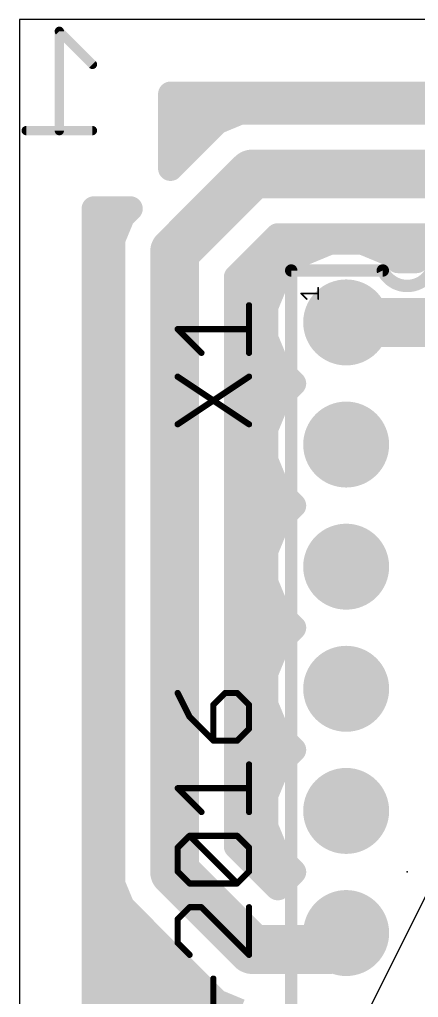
# Model space of a CAD drawing. Extents: x 1.3 to 20.6, y -1.9 to 24.1.
# Drawn here: x 1.27 to 7.8, y 8.11 to 24.12 of the extents above; entities that cross this region are included whole.
import ezdxf

# ---------------------------------------------------------------- set-up
doc = ezdxf.new("R2010")
doc.units = 0
for name, color, linetype in [('16', 175, 'CONTINUOUS'), ('17', 82, 'CONTINUOUS'), ('19', 53, 'CONTINUOUS'), ('20', 7, 'CONTINUOUS'), ('21', 253, 'CONTINUOUS'), ('23', 7, 'CONTINUOUS'), ('25', 253, 'CONTINUOUS'), ('27', 253, 'CONTINUOUS'), ('51', 253, 'CONTINUOUS')]:
    doc.layers.add(name, color=color, linetype=linetype)

# ---------------------------------------------------------------- blocks, each defined once
blk = doc.blocks.new('RECT')
blk.add_solid([(-0.5, -0.5), (0.5, -0.5), (-0.5, 0.5), (0.5, 0.5)])
blk = doc.blocks.new('ROUNDP')
at = {"const_width": 0.5}
blk.add_lwpolyline([(0, -0.25, 1), (0, 0.25, 1), (0, -0.25)], format="xyb", dxfattribs=at)

msp = doc.modelspace()

# ---------------------------------------------------------------- linework, layer by layer
at = {"layer": '16'}
for points, const_width in [([(1.9484, 23.9551, 1), (1.8945, 23.9012)], 0.0762), ([(1.9596, 23.9282, 1), (1.8834, 23.9282)], 0.0762), ([(2.4369, 23.3589, 1), (2.4907, 23.4128)], 0.0762), ([(3.8439, 22.9008, 1), (3.6407, 22.9008)], 0.2032), ([(3.7423, 23.0024, 1), (3.7423, 22.7992)], 0.2032), ([(3.7423, 22.86, 1), (3.7423, 22.6568)], 0.2032), ([(4.8792, 22.7012, 1), (4.8792, 22.498)], 0.2032), ([(4.918, 22.5058, 1), (4.8403, 22.6935)], 0.2032), ([(4.4692, 22.5398, 1), (4.547, 22.3521)], 0.2032), ([(4.5799, 22.3741, 1), (4.4362, 22.5178)], 0.2032), ([(3.7423, 22.4536, 1), (3.7423, 22.2504)], 0.2032), ([(4.4141, 22.2504, 1), (4.4141, 22.4536)], 0.2032), ([(1.3791, 22.3393, 1), (1.3791, 22.2631)], 0.0762), ([(1.8834, 22.3012, 1), (1.9596, 22.3012)], 0.0762), ([(2.4638, 22.2631, 1), (2.4638, 22.3393)], 0.0762), ([(3.7423, 22.0472, 1), (3.7423, 21.844)], 0.2032), ([(4.0077, 21.844, 1), (4.0077, 22.0472)], 0.2032), ([(5.08, 21.79, 1), (5.08, 21.39)], 0.4001), ([(5.2214, 21.4486, 1), (4.9386, 21.7314)], 0.4001), ([(3.6704, 21.752, 1), (3.8141, 21.6083)], 0.2032), ([(3.6407, 21.6801, 1), (3.8439, 21.6801)], 0.2032), ([(2.5908, 21.0227, 1), (2.3876, 21.0227)], 0.2032), ([(2.4892, 21.1243, 1), (2.4892, 20.9211)], 0.2032), ([(3.1567, 20.9509, 1), (3.013, 21.0946)], 0.2032), ([(3.0849, 20.9211, 1), (3.0849, 21.1243)], 0.2032), ([(2.8822, 20.9638, 1), (3.0259, 20.8201)], 0.2032), ([(3.0479, 20.853, 1), (2.8602, 20.9308)], 0.2032), ([(2.4892, 20.828, 1), (2.4892, 20.6248)], 0.2032), ([(2.8855, 20.6248, 1), (2.8855, 20.828)], 0.2032), ([(2.902, 20.5208, 1), (2.6988, 20.5208)], 0.2032), ([(2.7065, 20.5597, 1), (2.8942, 20.482)], 0.2032), ([(4.01, 20.32, 1), (3.61, 20.32)], 0.4001), ([(3.6686, 20.4614, 1), (3.9514, 20.1786)], 0.4001), ([(5.4982, 20.682, 1), (5.4982, 20.4787)], 0.2032), ([(5.5701, 20.5085, 1), (5.4264, 20.6522)], 0.2032), ([(6.3587, 20.5752, 1), (6.3587, 20.372)], 0.2032), ([(6.3976, 20.3797, 1), (6.3198, 20.5675)], 0.2032), ([(6.9202, 20.5675, 1), (6.8424, 20.3797)], 0.2032), ([(6.8813, 20.372, 1), (6.8813, 20.5752)], 0.2032), ([(2.4892, 20.4216, 1), (2.4892, 20.2184)], 0.2032), ([(2.8004, 20.2184, 1), (2.8004, 20.4216)], 0.2032), ([(5.2379, 20.4216, 1), (5.2379, 20.2184)], 0.2032), ([(5.9879, 20.2184, 1), (5.9879, 20.4216)], 0.2032), ([(7.2521, 20.4216, 1), (7.2521, 20.2184)], 0.2032), ([(5.837, 20.3675, 1), (5.9148, 20.1797)], 0.2032), ([(5.9477, 20.2018, 1), (5.8041, 20.3455)], 0.2032), ([(7.4359, 20.3455, 1), (7.2923, 20.2018)], 0.2032), ([(7.3252, 20.1797, 1), (7.403, 20.3675)], 0.2032), ([(7.4681, 20.2712, 1), (7.4681, 20.068)], 0.2032), ([(7.3962, 20.0978, 1), (7.5399, 20.2415)], 0.2032), ([(7.7001, 20.2415, 1), (7.8438, 20.0978)], 0.2032), ([(7.7719, 20.068, 1), (7.7719, 20.2712)], 0.2032), ([(7.837, 20.3675, 1), (7.9148, 20.1797)], 0.2032), ([(7.9477, 20.2018, 1), (7.8041, 20.3455)], 0.2032), ([(2.4892, 20.0152, 1), (2.4892, 19.812)], 0.2032), ([(2.8004, 19.812, 1), (2.8004, 20.0152)], 0.2032), ([(4.9212, 19.9018, 1), (4.718, 19.9018)], 0.2032), ([(4.7478, 19.9736, 1), (4.8915, 19.8299)], 0.2032), ([(4.8315, 20.0152, 1), (4.8315, 19.812)], 0.2032), ([(5.4345, 19.9759, 1), (5.5782, 19.8323)], 0.2032), ([(5.6003, 19.8652, 1), (5.4125, 19.943)], 0.2032), ([(5.5159, 19.812, 1), (5.5159, 20.0152)], 0.2032), ([(2.4892, 19.6088, 1), (2.4892, 19.4056)], 0.2032), ([(2.8004, 19.4056, 1), (2.8004, 19.6088)], 0.2032), ([(4.8196, 19.6088, 1), (4.8196, 19.4056)], 0.2032), ([(5.342, 19.4056, 1), (5.342, 19.6088)], 0.2032), ([(5.408, 19.4213, 1), (5.2048, 19.4213)], 0.2032), ([(5.2125, 19.4602, 1), (5.4003, 19.3824)], 0.2032), ([(6.62, 19.36, 1), (6.62, 18.96)], 0.4001), ([(2.4892, 19.2024, 1), (2.4892, 18.9992)], 0.2032), ([(2.8004, 18.9992, 1), (2.8004, 19.2024)], 0.2032), ([(4.8196, 19.2024, 1), (4.8196, 18.9992)], 0.2032), ([(5.3064, 18.9992, 1), (5.3064, 19.2024)], 0.2032), ([(5.4003, 18.9376, 1), (5.2125, 18.8598)], 0.2032), ([(2.4892, 18.796, 1), (2.4892, 18.5928)], 0.2032), ([(2.8004, 18.5928, 1), (2.8004, 18.796)], 0.2032), ([(4.8196, 18.796, 1), (4.8196, 18.5928)], 0.2032), ([(5.2048, 18.8987, 1), (5.408, 18.8987)], 0.2032), ([(5.391, 18.5928, 1), (5.391, 18.796)], 0.2032), ([(5.5782, 18.4877, 1), (5.4345, 18.3441)], 0.2032), ([(2.4892, 18.3896, 1), (2.4892, 18.1864)], 0.2032), ([(2.8004, 18.1864, 1), (2.8004, 18.3896)], 0.2032), ([(4.8196, 18.3896, 1), (4.8196, 18.1864)], 0.2032), ([(5.4125, 18.377, 1), (5.6003, 18.4548)], 0.2032), ([(5.6343, 18.1864, 1), (5.6343, 18.3896)], 0.2032), ([(5.8341, 18.0882, 1), (5.6904, 18.2318)], 0.2032), ([(5.6904, 18.0882, 1), (5.8341, 18.2318)], 0.2032), ([(5.6003, 17.8652, 1), (5.4125, 17.943)], 0.2032), ([(2.4892, 17.9832, 1), (2.4892, 17.78)], 0.2032), ([(2.8004, 17.78, 1), (2.8004, 17.9832)], 0.2032), ([(4.8196, 17.9832, 1), (4.8196, 17.78)], 0.2032), ([(5.4345, 17.9759, 1), (5.5782, 17.8323)], 0.2032), ([(5.4971, 17.78, 1), (5.4971, 17.9832)], 0.2032), ([(2.4892, 17.5768, 1), (2.4892, 17.3736)], 0.2032), ([(2.8004, 17.3736, 1), (2.8004, 17.5768)], 0.2032), ([(4.8196, 17.5768, 1), (4.8196, 17.3736)], 0.2032), ([(5.408, 17.4213, 1), (5.2048, 17.4213)], 0.2032), ([(5.3287, 17.3736, 1), (5.3287, 17.5768)], 0.2032), ([(5.2125, 17.4602, 1), (5.4003, 17.3824)], 0.2032), ([(2.4892, 17.1704, 1), (2.4892, 16.9672)], 0.2032), ([(2.8004, 16.9672, 1), (2.8004, 17.1704)], 0.2032), ([(4.8196, 17.1704, 1), (4.8196, 16.9672)], 0.2032), ([(5.3064, 16.9672, 1), (5.3064, 17.1704)], 0.2032), ([(5.4003, 16.9376, 1), (5.2125, 16.8598)], 0.2032), ([(5.2048, 16.8987, 1), (5.408, 16.8987)], 0.2032), ([(2.4892, 16.764, 1), (2.4892, 16.5608)], 0.2032), ([(2.8004, 16.5608, 1), (2.8004, 16.764)], 0.2032), ([(4.8196, 16.764, 1), (4.8196, 16.5608)], 0.2032), ([(5.4043, 16.5608, 1), (5.4043, 16.764)], 0.2032), ([(5.5782, 16.4877, 1), (5.4345, 16.3441)], 0.2032), ([(5.4125, 16.377, 1), (5.6003, 16.4548)], 0.2032), ([(2.4892, 16.3576, 1), (2.4892, 16.1544)], 0.2032), ([(2.8004, 16.1544, 1), (2.8004, 16.3576)], 0.2032), ([(4.8196, 16.3576, 1), (4.8196, 16.1544)], 0.2032), ([(5.6663, 16.1544, 1), (5.6663, 16.3576)], 0.2032), ([(5.8341, 16.0882, 1), (5.6904, 16.2318)], 0.2032), ([(5.6904, 16.0882, 1), (5.8341, 16.2318)], 0.2032), ([(2.4892, 15.9512, 1), (2.4892, 15.748)], 0.2032), ([(2.8004, 15.748, 1), (2.8004, 15.9512)], 0.2032), ([(4.8196, 15.9512, 1), (4.8196, 15.748)], 0.2032), ([(5.4345, 15.9759, 1), (5.5782, 15.8323)], 0.2032), ([(5.6003, 15.8652, 1), (5.4125, 15.943)], 0.2032), ([(5.4838, 15.748, 1), (5.4838, 15.9512)], 0.2032), ([(2.4892, 15.5448, 1), (2.4892, 15.3416)], 0.2032), ([(2.8004, 15.3416, 1), (2.8004, 15.5448)], 0.2032), ([(4.8196, 15.5448, 1), (4.8196, 15.3416)], 0.2032), ([(5.408, 15.4213, 1), (5.2048, 15.4213)], 0.2032), ([(5.2125, 15.4602, 1), (5.4003, 15.3824)], 0.2032), ([(5.3155, 15.3416, 1), (5.3155, 15.5448)], 0.2032), ([(2.4892, 15.1384, 1), (2.4892, 14.9352)], 0.2032), ([(2.8004, 14.9352, 1), (2.8004, 15.1384)], 0.2032), ([(4.8196, 15.1384, 1), (4.8196, 14.9352)], 0.2032), ([(5.3064, 14.9352, 1), (5.3064, 15.1384)], 0.2032), ([(5.4003, 14.9376, 1), (5.2125, 14.8598)], 0.2032), ([(5.2048, 14.8987, 1), (5.408, 14.8987)], 0.2032), ([(2.4892, 14.732, 1), (2.4892, 14.5288)], 0.2032), ([(2.8004, 14.5288, 1), (2.8004, 14.732)], 0.2032), ([(4.8196, 14.732, 1), (4.8196, 14.5288)], 0.2032), ([(5.4175, 14.5288, 1), (5.4175, 14.732)], 0.2032), ([(5.5782, 14.4877, 1), (5.4345, 14.3441)], 0.2032), ([(2.4892, 14.3256, 1), (2.4892, 14.1224)], 0.2032), ([(2.8004, 14.1224, 1), (2.8004, 14.3256)], 0.2032), ([(4.8196, 14.3256, 1), (4.8196, 14.1224)], 0.2032), ([(5.4125, 14.377, 1), (5.6003, 14.4548)], 0.2032), ([(5.6983, 14.1224, 1), (5.6983, 14.3256)], 0.2032), ([(5.8341, 14.0882, 1), (5.6904, 14.2318)], 0.2032), ([(5.6904, 14.0882, 1), (5.8341, 14.2318)], 0.2032), ([(5.6003, 13.8652, 1), (5.4125, 13.943)], 0.2032), ([(2.4892, 13.9192, 1), (2.4892, 13.716)], 0.2032), ([(2.8004, 13.716, 1), (2.8004, 13.9192)], 0.2032), ([(4.8196, 13.9192, 1), (4.8196, 13.716)], 0.2032), ([(5.4345, 13.9759, 1), (5.5782, 13.8323)], 0.2032), ([(5.4706, 13.716, 1), (5.4706, 13.9192)], 0.2032), ([(2.4892, 13.5128, 1), (2.4892, 13.3096)], 0.2032), ([(2.8004, 13.3096, 1), (2.8004, 13.5128)], 0.2032), ([(4.8196, 13.5128, 1), (4.8196, 13.3096)], 0.2032), ([(5.408, 13.4213, 1), (5.2048, 13.4213)], 0.2032), ([(5.3064, 13.3096, 1), (5.3064, 13.5128)], 0.2032), ([(5.2125, 13.4602, 1), (5.4003, 13.3824)], 0.2032), ([(2.4892, 13.1064, 1), (2.4892, 12.9032)], 0.2032), ([(2.8004, 12.9032, 1), (2.8004, 13.1064)], 0.2032), ([(4.8196, 13.1064, 1), (4.8196, 12.9032)], 0.2032), ([(5.3064, 12.9032, 1), (5.3064, 13.1064)], 0.2032), ([(5.4003, 12.9376, 1), (5.2125, 12.8598)], 0.2032), ([(5.2048, 12.8987, 1), (5.408, 12.8987)], 0.2032), ([(2.4892, 12.7, 1), (2.4892, 12.4968)], 0.2032), ([(2.8004, 12.4968, 1), (2.8004, 12.7)], 0.2032), ([(4.8196, 12.7, 1), (4.8196, 12.4968)], 0.2032), ([(5.4308, 12.4968, 1), (5.4308, 12.7)], 0.2032), ([(5.5782, 12.4877, 1), (5.4345, 12.3441)], 0.2032), ([(5.4125, 12.377, 1), (5.6003, 12.4548)], 0.2032), ([(2.4892, 12.2936, 1), (2.4892, 12.0904)], 0.2032), ([(2.8004, 12.0904, 1), (2.8004, 12.2936)], 0.2032), ([(4.8196, 12.2936, 1), (4.8196, 12.0904)], 0.2032), ([(5.8341, 12.0882, 1), (5.6904, 12.2318)], 0.2032), ([(5.6904, 12.0882, 1), (5.8341, 12.2318)], 0.2032), ([(5.7303, 12.0904, 1), (5.7303, 12.2936)], 0.2032), ([(5.4345, 11.9759, 1), (5.5782, 11.8323)], 0.2032), ([(5.6003, 11.8652, 1), (5.4125, 11.943)], 0.2032), ([(2.4892, 11.8872, 1), (2.4892, 11.684)], 0.2032), ([(2.8004, 11.684, 1), (2.8004, 11.8872)], 0.2032), ([(4.8196, 11.8872, 1), (4.8196, 11.684)], 0.2032), ([(5.4573, 11.684, 1), (5.4573, 11.8872)], 0.2032), ([(2.4892, 11.4808, 1), (2.4892, 11.2776)], 0.2032), ([(2.8004, 11.2776, 1), (2.8004, 11.4808)], 0.2032), ([(4.8196, 11.4808, 1), (4.8196, 11.2776)], 0.2032), ([(5.408, 11.4213, 1), (5.2048, 11.4213)], 0.2032), ([(5.2125, 11.4602, 1), (5.4003, 11.3824)], 0.2032), ([(5.3064, 11.2776, 1), (5.3064, 11.4808)], 0.2032), ([(2.4892, 11.0744, 1), (2.4892, 10.8712)], 0.2032), ([(2.8004, 10.8712, 1), (2.8004, 11.0744)], 0.2032), ([(4.8196, 11.0744, 1), (4.8196, 10.8712)], 0.2032), ([(5.4003, 10.9376, 1), (5.2125, 10.8598)], 0.2032), ([(5.3064, 10.8712, 1), (5.3064, 11.0744)], 0.2032), ([(5.2048, 10.8987, 1), (5.408, 10.8987)], 0.2032), ([(2.4892, 10.668, 1), (2.4892, 10.4648)], 0.2032), ([(2.8004, 10.4648, 1), (2.8004, 10.668)], 0.2032), ([(4.8915, 10.6501, 1), (4.7478, 10.5064)], 0.2032), ([(4.8315, 10.668, 1), (4.8315, 10.4648)], 0.2032), ([(5.444, 10.4648, 1), (5.444, 10.668)], 0.2032), ([(4.718, 10.5782, 1), (4.9212, 10.5782)], 0.2032), ([(5.5782, 10.4877, 1), (5.4345, 10.3441)], 0.2032), ([(3.9514, 10.3014, 1), (3.6686, 10.0186)], 0.4001), ([(5.4125, 10.377, 1), (5.6003, 10.4548)], 0.2032), ([(2.4892, 10.2616, 1), (2.4892, 10.0584)], 0.2032), ([(2.8004, 10.0584, 1), (2.8004, 10.2616)], 0.2032), ([(3.61, 10.16, 1), (4.01, 10.16)], 0.4001), ([(5.2379, 10.2616, 1), (5.2379, 10.0584)], 0.2032), ([(5.8341, 10.0882, 1), (5.6904, 10.2318)], 0.2032), ([(5.6904, 10.0882, 1), (5.8341, 10.2318)], 0.2032), ([(5.7623, 10.0584, 1), (5.7623, 10.2616)], 0.2032), ([(2.8942, 9.998, 1), (2.7065, 9.9203)], 0.2032), ([(5.4982, 10.0012, 1), (5.4982, 9.798)], 0.2032), ([(5.6003, 9.8652, 1), (5.4125, 9.943)], 0.2032), ([(5.5045, 9.798, 1), (5.5045, 10.0012)], 0.2032), ([(2.4892, 9.8552, 1), (2.4892, 9.652)], 0.2032), ([(2.6988, 9.9592, 1), (2.902, 9.9592)], 0.2032), ([(2.8855, 9.652, 1), (2.8855, 9.8552)], 0.2032), ([(5.4107, 9.9385, 1), (5.5984, 9.8608)], 0.2032), ([(5.4345, 9.9759, 1), (5.5782, 9.8323)], 0.2032), ([(5.4264, 9.8278, 1), (5.5701, 9.9715)], 0.2032), ([(3.0259, 9.6599, 1), (2.8822, 9.5162)], 0.2032), ([(2.8602, 9.5492, 1), (3.0479, 9.627)], 0.2032), ([(2.4892, 9.4488, 1), (2.4892, 9.2456)], 0.2032), ([(3.1949, 9.2456, 1), (3.1949, 9.4488)], 0.2032), ([(5.08, 9.09, 1), (5.08, 8.69)], 0.4001), ([(6.35, 8.69, 1), (6.35, 9.09)], 0.4001), ([(6.6918, 9.0882, 1), (6.5482, 9.2318)], 0.2032), ([(2.4892, 9.0424, 1), (2.4892, 8.8392)], 0.2032), ([(3.6013, 8.8392, 1), (3.6013, 9.0424)], 0.2032), ([(4.9386, 8.7486, 1), (5.2214, 9.0314)], 0.4001), ([(6.2782, 8.9618, 1), (6.4218, 8.8182)], 0.2032), ([(2.4892, 8.636, 1), (2.4892, 8.4328)], 0.2032), ([(4.0077, 8.4328, 1), (4.0077, 8.636)], 0.2032), ([(4.2959, 8.3899, 1), (4.1522, 8.2462)], 0.2032), ([(4.1522, 8.2462, 1), (4.2959, 8.3899)], 0.2032), ([(2.4892, 8.2296, 1), (2.4892, 8.0264)], 0.2032), ([(4.4141, 8.0264, 1), (4.4141, 8.2296)], 0.2032), ([(4.547, 8.1279, 1), (4.4692, 7.9402)], 0.2032), ([(4.4362, 7.9622, 1), (4.5799, 8.1059)], 0.2032)]:
    msp.add_lwpolyline(points, format="xyb", dxfattribs=dict(at, const_width=const_width))
for points, const_width in [([(2.4638, 23.3859), (1.9215, 23.9282)], 0.1524), ([(1.9215, 23.9282), (1.9215, 22.3012)], 0.1524), ([(3.7423, 21.6801), (3.7423, 22.9008)], 0.4064), ([(3.7423, 22.9008), (19.4058, 22.9008)], 0.4064), ([(3.7423, 22.7584), (19.4058, 22.7584)], 0.4064), ([(4.8792, 22.5996), (4.5081, 22.4459)], 0.4064), ([(16.7108, 22.5996), (4.8792, 22.5996)], 0.4064), ([(4.5081, 22.4459), (3.7423, 21.6801)], 0.4064), ([(3.7423, 22.352), (4.4141, 22.352)], 0.4064), ([(2.4638, 22.3012), (1.3791, 22.3012)], 0.1524), ([(3.7423, 21.9456), (4.0077, 21.9456)], 0.4064), ([(5.08, 21.59), (3.81, 20.32)], 0.8001), ([(16.51, 21.59), (5.08, 21.59)], 0.8001), ([(2.4892, -0.6858), (2.4892, 21.0227)], 0.4064), ([(2.4892, 21.0227), (3.0849, 21.0227)], 0.4064), ([(3.0849, 21.0227), (2.9541, 20.8919)], 0.4064), ([(2.9541, 20.8919), (2.8004, 20.5208)], 0.4064), ([(2.4892, 20.7264), (2.8855, 20.7264)], 0.4064), ([(2.8004, 20.5208), (2.8004, 9.9592)], 0.4064), ([(3.81, 20.32), (3.81, 10.16)], 0.8001), ([(4.8196, 19.9018), (5.4982, 20.5803)], 0.4064), ([(5.4982, 20.5803), (16.0918, 20.5803)], 0.4064), ([(6.3587, 20.4736), (5.8759, 20.2736)], 0.4064), ([(6.8813, 20.4736), (6.3587, 20.4736)], 0.4064), ([(7.3641, 20.2736), (6.8813, 20.4736)], 0.4064), ([(8.3587, 20.4736), (7.8759, 20.2736)], 0.4064), ([(2.4892, 20.32), (2.8004, 20.32)], 0.4064), ([(5.2379, 20.32), (5.9879, 20.32)], 0.4064), ([(7.2521, 20.32), (7.9879, 20.32)], 0.4064), ([(5.8759, 20.2736), (5.5064, 19.9041)], 0.4064), ([(7.4681, 20.1696), (7.3641, 20.2736)], 0.4064), ([(7.7719, 20.1696), (7.4681, 20.1696)], 0.4064), ([(7.8759, 20.2736), (7.7719, 20.1696)], 0.4064), ([(2.4892, 19.9136), (2.8004, 19.9136)], 0.4064), ([(4.8196, 10.5782), (4.8196, 19.9018)], 0.4064), ([(4.8315, 19.9136), (5.5159, 19.9136)], 0.4064), ([(5.5064, 19.9041), (5.3064, 19.4213)], 0.4064), ([(2.4892, 19.5072), (2.8004, 19.5072)], 0.4064), ([(4.8196, 19.5072), (5.342, 19.5072)], 0.4064), ([(5.3064, 19.4213), (5.3064, 18.8987)], 0.4064), ([(8.62, 19.16), (6.62, 19.16)], 0.8001), ([(2.4892, 19.1008), (2.8004, 19.1008)], 0.4064), ([(4.8196, 19.1008), (5.3064, 19.1008)], 0.4064), ([(5.3064, 18.8987), (5.5064, 18.4159)], 0.4064), ([(2.4892, 18.6944), (2.8004, 18.6944)], 0.4064), ([(4.8196, 18.6944), (5.391, 18.6944)], 0.4064), ([(5.5064, 18.4159), (5.7623, 18.16)], 0.4064), ([(2.4892, 18.288), (2.8004, 18.288)], 0.4064), ([(4.8196, 18.288), (5.6343, 18.288)], 0.4064), ([(5.7623, 18.16), (5.5064, 17.9041)], 0.4064), ([(5.5064, 17.9041), (5.3064, 17.4213)], 0.4064), ([(2.4892, 17.8816), (2.8004, 17.8816)], 0.4064), ([(4.8196, 17.8816), (5.4971, 17.8816)], 0.4064), ([(2.4892, 17.4752), (2.8004, 17.4752)], 0.4064), ([(4.8196, 17.4752), (5.3287, 17.4752)], 0.4064), ([(5.3064, 17.4213), (5.3064, 16.8987)], 0.4064), ([(2.4892, 17.0688), (2.8004, 17.0688)], 0.4064), ([(4.8196, 17.0688), (5.3064, 17.0688)], 0.4064), ([(5.3064, 16.8987), (5.5064, 16.4159)], 0.4064), ([(2.4892, 16.6624), (2.8004, 16.6624)], 0.4064), ([(4.8196, 16.6624), (5.4043, 16.6624)], 0.4064), ([(5.5064, 16.4159), (5.7623, 16.16)], 0.4064), ([(2.4892, 16.256), (2.8004, 16.256)], 0.4064), ([(4.8196, 16.256), (5.6663, 16.256)], 0.4064), ([(5.7623, 16.16), (5.5064, 15.9041)], 0.4064), ([(2.4892, 15.8496), (2.8004, 15.8496)], 0.4064), ([(4.8196, 15.8496), (5.4838, 15.8496)], 0.4064), ([(5.5064, 15.9041), (5.3064, 15.4213)], 0.4064), ([(2.4892, 15.4432), (2.8004, 15.4432)], 0.4064), ([(4.8196, 15.4432), (5.3155, 15.4432)], 0.4064), ([(5.3064, 15.4213), (5.3064, 14.8987)], 0.4064), ([(2.4892, 15.0368), (2.8004, 15.0368)], 0.4064), ([(4.8196, 15.0368), (5.3064, 15.0368)], 0.4064), ([(5.3064, 14.8987), (5.5064, 14.4159)], 0.4064), ([(2.4892, 14.6304), (2.8004, 14.6304)], 0.4064), ([(4.8196, 14.6304), (5.4175, 14.6304)], 0.4064), ([(5.5064, 14.4159), (5.7623, 14.16)], 0.4064), ([(2.4892, 14.224), (2.8004, 14.224)], 0.4064), ([(4.8196, 14.224), (5.6983, 14.224)], 0.4064), ([(5.7623, 14.16), (5.5064, 13.9041)], 0.4064), ([(5.5064, 13.9041), (5.3064, 13.4213)], 0.4064), ([(2.4892, 13.8176), (2.8004, 13.8176)], 0.4064), ([(4.8196, 13.8176), (5.4706, 13.8176)], 0.4064), ([(2.4892, 13.4112), (2.8004, 13.4112)], 0.4064), ([(4.8196, 13.4112), (5.3064, 13.4112)], 0.4064), ([(5.3064, 13.4213), (5.3064, 12.8987)], 0.4064), ([(2.4892, 13.0048), (2.8004, 13.0048)], 0.4064), ([(4.8196, 13.0048), (5.3064, 13.0048)], 0.4064), ([(5.3064, 12.8987), (5.5064, 12.4159)], 0.4064), ([(2.4892, 12.5984), (2.8004, 12.5984)], 0.4064), ([(4.8196, 12.5984), (5.4308, 12.5984)], 0.4064), ([(5.5064, 12.4159), (5.7623, 12.16)], 0.4064), ([(2.4892, 12.192), (2.8004, 12.192)], 0.4064), ([(4.8196, 12.192), (5.7303, 12.192)], 0.4064), ([(5.7623, 12.16), (5.5064, 11.9041)], 0.4064), ([(5.5064, 11.9041), (5.3064, 11.4213)], 0.4064), ([(2.4892, 11.7856), (2.8004, 11.7856)], 0.4064), ([(4.8196, 11.7856), (5.4573, 11.7856)], 0.4064), ([(2.4892, 11.3792), (2.8004, 11.3792)], 0.4064), ([(4.8196, 11.3792), (5.3064, 11.3792)], 0.4064), ([(5.3064, 11.4213), (5.3064, 10.8987)], 0.4064), ([(2.4892, 10.9728), (2.8004, 10.9728)], 0.4064), ([(4.8196, 10.9728), (5.3064, 10.9728)], 0.4064), ([(5.3064, 10.8987), (5.5064, 10.4159)], 0.4064), ([(2.4892, 10.5664), (2.8004, 10.5664)], 0.4064), ([(5.4982, 9.8996), (4.8196, 10.5782)], 0.4064), ([(4.8315, 10.5664), (5.444, 10.5664)], 0.4064), ([(5.5064, 10.4159), (5.7623, 10.16)], 0.4064), ([(3.81, 10.16), (5.08, 8.89)], 0.8001), ([(2.4892, 10.16), (2.8004, 10.16)], 0.4064), ([(5.2379, 10.16), (5.7623, 10.16)], 0.4064), ([(5.7623, 10.16), (5.5064, 9.9041)], 0.4064), ([(2.8004, 9.9592), (2.9541, 9.5881)], 0.4064), ([(5.5045, 9.8996), (5.4982, 9.8996)], 0.4064), ([(5.5064, 9.9041), (5.5045, 9.8996)], 0.4064), ([(2.4892, 9.7536), (2.8855, 9.7536)], 0.4064), ([(2.9541, 9.5881), (4.2241, 8.3181)], 0.4064), ([(2.4892, 9.3472), (3.1949, 9.3472)], 0.4064), ([(5.08, 8.89), (6.35, 8.89)], 0.8001), ([(6.35, 8.89), (6.62, 9.16)], 0.4064), ([(2.4892, 8.9408), (3.6013, 8.9408)], 0.4064), ([(2.4892, 8.5344), (4.0077, 8.5344)], 0.4064), ([(4.2241, 8.3181), (4.5081, 8.0341)], 0.4064), ([(2.4892, 8.128), (4.4141, 8.128)], 0.4064), ([(4.5081, 8.0341), (4.8792, 7.8803)], 0.4064)]:
    msp.add_lwpolyline(points, dxfattribs=dict(at, const_width=const_width))
at = {"layer": '19'}
msp.add_line((6.62, 7.16), (8.62, 11.16), dxfattribs=at)
at = {"layer": '20'}
for p, q in [((20.625, 24.12), (1.27, 24.12)), ((1.27, 24.12), (1.27, -1.905))]:
    msp.add_line(p, q, dxfattribs=at)
at = {"layer": '21'}
for points, const_width in [([(5.72, 20.01), (5.72, 0.31)], 0.2032), ([(7.22, 20.01), (5.72, 20.01)], 0.2032), ([(6.1621, 19.542), (6.1621, 19.7285)], 0.0254), ([(5.9757, 19.542), (5.8825, 19.6353)], 0.0254), ([(5.8825, 19.6353), (6.1621, 19.6353)], 0.0254)]:
    msp.add_lwpolyline(points, dxfattribs=dict(at, const_width=const_width))
for points, const_width in [([(5.7708, 20.01, 1), (5.6692, 20.01)], 0.1016), ([(5.72, 20.0608, 1), (5.72, 19.9592)], 0.1016), ([(7.22, 20.01, 0.6321), (8.02, 20.01)], 0.2032), ([(7.2659, 20.0318, 1), (7.1741, 19.9882)], 0.1016), ([(7.22, 19.9592, 1), (7.22, 20.0608)], 0.1016), ([(6.1685, 19.7285, 1), (6.1558, 19.7285)], 0.0127), ([(5.887, 19.6397, 1), (5.878, 19.6308)], 0.0127), ([(5.8825, 19.6416, 1), (5.8825, 19.6289)], 0.0127), ([(5.9712, 19.5376, 1), (5.9802, 19.5465)], 0.0127), ([(6.1558, 19.542, 1), (6.1685, 19.542)], 0.0127), ([(6.1621, 19.6289, 1), (6.1621, 19.6416)], 0.0127)]:
    msp.add_lwpolyline(points, format="xyb", dxfattribs=dict(at, const_width=const_width))
at = {"layer": '23'}
msp.add_point((7.62, 10.16), dxfattribs=at)
at = {"layer": '25', "const_width": 0.1016}
for points in [[(5.0292, 18.6614), (5.0292, 19.441)], [(4.2496, 18.6614), (3.8598, 19.0512)], [(3.8598, 19.0512), (5.0292, 19.0512)], [(3.8598, 17.492), (5.0292, 18.2716)], [(3.8598, 18.2716), (5.0292, 17.492)]]:
    msp.add_lwpolyline(points, dxfattribs=at)
at = {"layer": '25', "const_width": 0.0508}
for points in [[(5.0546, 19.441, 1), (5.0038, 19.441)], [(3.8778, 19.0692, 1), (3.8418, 19.0332)], [(3.8598, 19.0766, 1), (3.8598, 19.0258)], [(5.0292, 19.0258, 1), (5.0292, 19.0766)], [(4.2316, 18.6434, 1), (4.2676, 18.6794)], [(5.0038, 18.6614, 1), (5.0546, 18.6614)], [(3.8739, 18.2927, 1), (3.8457, 18.2505)], [(5.0433, 18.2505, 1), (5.0151, 18.2927)], [(3.8457, 17.5131, 1), (3.8739, 17.4709)], [(5.0151, 17.4709, 1), (5.0433, 17.5131)]]:
    msp.add_lwpolyline(points, format="xyb", dxfattribs=at)
at = {"layer": '27', "const_width": 0.1016}
for points in [[(3.8598, 13.091), (4.0547, 12.7012)], [(4.6394, 13.091), (4.4445, 12.8961)], [(4.8343, 13.091), (4.6394, 13.091)], [(5.0292, 12.8961), (4.8343, 13.091)], [(4.4445, 12.8961), (4.4445, 12.3114)], [(5.0292, 12.5063), (5.0292, 12.8961)], [(4.0547, 12.7012), (4.4445, 12.3114)], [(4.8343, 12.3114), (5.0292, 12.5063)], [(4.4445, 12.3114), (4.8343, 12.3114)], [(5.0292, 11.142), (5.0292, 11.9216)], [(4.2496, 11.142), (3.8598, 11.5318)], [(3.8598, 11.5318), (5.0292, 11.5318)], [(3.8598, 10.5573), (4.0547, 10.7522)], [(4.0547, 10.7522), (4.8343, 10.7522)], [(4.8343, 9.9726), (4.0547, 10.7522)], [(4.8343, 10.7522), (5.0292, 10.5573)], [(3.8598, 10.1675), (3.8598, 10.5573)], [(5.0292, 10.5573), (5.0292, 10.1675)], [(4.0547, 9.9726), (3.8598, 10.1675)], [(5.0292, 10.1675), (4.8343, 9.9726)], [(4.8343, 9.9726), (4.0547, 9.9726)], [(4.0547, 9.5828), (3.8598, 9.3879)], [(4.2496, 9.5828), (4.0547, 9.5828)], [(5.0292, 8.8032), (4.2496, 9.5828)], [(5.0292, 9.5828), (5.0292, 8.8032)], [(3.8598, 9.3879), (3.8598, 8.9981)], [(3.8598, 8.9981), (4.0547, 8.8032)], [(4.4445, 7.6338), (4.4445, 8.4134)]]:
    msp.add_lwpolyline(points, dxfattribs=at)
at = {"layer": '27', "const_width": 0.0508}
for points in [[(3.8825, 13.1023, 1), (3.8371, 13.0796)], [(4.6394, 13.1164, 1), (4.6394, 13.0656)], [(4.6574, 13.073, 1), (4.6214, 13.1089)], [(4.8523, 13.1089, 1), (4.8163, 13.073)], [(4.8343, 13.0656, 1), (4.8343, 13.1164)], [(4.4699, 12.8961, 1), (4.4191, 12.8961)], [(4.4265, 12.914, 1), (4.4625, 12.8781)], [(5.0546, 12.8961, 1), (5.0038, 12.8961)], [(5.0112, 12.8781, 1), (5.0472, 12.914)], [(4.0727, 12.7191, 1), (4.0367, 12.6832)], [(4.032, 12.6898, 1), (4.0774, 12.7125)], [(5.0038, 12.5063, 1), (5.0546, 12.5063)], [(5.0472, 12.4883, 1), (5.0112, 12.5242)], [(4.4445, 12.3368, 1), (4.4445, 12.286)], [(4.4191, 12.3114, 1), (4.4699, 12.3114)], [(4.4265, 12.2934, 1), (4.4625, 12.3293)], [(4.8163, 12.3293, 1), (4.8523, 12.2934)], [(4.8343, 12.286, 1), (4.8343, 12.3368)], [(5.0546, 11.9216, 1), (5.0038, 11.9216)], [(3.8778, 11.5497, 1), (3.8418, 11.5138)], [(3.8598, 11.5572, 1), (3.8598, 11.5064)], [(5.0292, 11.5064, 1), (5.0292, 11.5572)], [(4.2316, 11.124, 1), (4.2676, 11.1599)], [(5.0038, 11.142, 1), (5.0546, 11.142)], [(4.0547, 10.7776, 1), (4.0547, 10.7268)], [(4.0727, 10.7701, 1), (4.0367, 10.7342)], [(4.0727, 10.7342, 1), (4.0367, 10.7701)], [(4.8523, 10.7701, 1), (4.8163, 10.7342)], [(4.8343, 10.7268, 1), (4.8343, 10.7776)], [(3.8852, 10.5573, 1), (3.8344, 10.5573)], [(3.8418, 10.5752, 1), (3.8778, 10.5393)], [(5.0546, 10.5573, 1), (5.0038, 10.5573)], [(5.0112, 10.5393, 1), (5.0472, 10.5752)], [(3.8778, 10.1854, 1), (3.8418, 10.1495)], [(3.8344, 10.1675, 1), (3.8852, 10.1675)], [(5.0038, 10.1675, 1), (5.0546, 10.1675)], [(5.0472, 10.1495, 1), (5.0112, 10.1854)], [(4.0547, 9.998, 1), (4.0547, 9.9472)], [(4.0367, 9.9546, 1), (4.0727, 9.9905)], [(4.8163, 9.9905, 1), (4.8523, 9.9546)], [(4.8163, 9.9546, 1), (4.8523, 9.9905)], [(4.8343, 9.9472, 1), (4.8343, 9.998)], [(4.0547, 9.6082, 1), (4.0547, 9.5574)], [(4.0727, 9.5648, 1), (4.0367, 9.6007)], [(4.2676, 9.6007, 1), (4.2316, 9.5648)], [(4.2496, 9.5574, 1), (4.2496, 9.6082)], [(5.0546, 9.5828, 1), (5.0038, 9.5828)], [(3.8852, 9.3879, 1), (3.8344, 9.3879)], [(3.8418, 9.4058, 1), (3.8778, 9.3699)], [(3.8778, 9.016, 1), (3.8418, 8.9801)], [(3.8344, 8.9981, 1), (3.8852, 8.9981)], [(4.0367, 8.7852, 1), (4.0727, 8.8211)], [(5.0038, 8.8032, 1), (5.0546, 8.8032)], [(5.0112, 8.7852, 1), (5.0472, 8.8211)], [(4.4699, 8.4134, 1), (4.4191, 8.4134)]]:
    msp.add_lwpolyline(points, format="xyb", dxfattribs=at)

# ---------------------------------------------------------------- block references
at = {"layer": '17', "xscale": 1.408, "yscale": 1.408, "rotation": 270}
for p in [(6.62, 19.16), (6.62, 19.16), (6.62, 17.16), (6.62, 17.16), (6.62, 15.16), (6.62, 15.16), (6.62, 13.16), (6.62, 13.16), (6.62, 11.16), (6.62, 11.16), (6.62, 9.16), (6.62, 9.16)]:
    msp.add_blockref('ROUNDP', p, dxfattribs=at)
at = {"layer": '51', "xscale": 0.5, "yscale": 0.5, "rotation": 270}
for p in [(6.62, 19.16), (6.62, 17.16), (6.62, 15.16), (6.62, 13.16), (6.62, 11.16), (6.62, 9.16)]:
    msp.add_blockref('RECT', p, dxfattribs=at)

doc.saveas('drawing.dxf')
